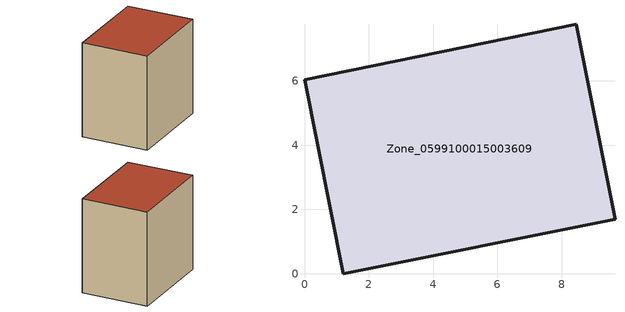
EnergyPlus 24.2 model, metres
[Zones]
Zone_0599100015003609
 floor ground (C_G): 0,6.04 8.45,7.76 9.65,1.69 1.2,0 z0.87
 wall outside (C_F): 8.45,7.76 0,6.04 1.2,0 9.65,1.69 8.45,7.76 z0.87:9.55
 roof outside (C_R): 1.2,0 9.65,1.69 8.45,7.76 0,6.04 z9.55
[BUILDING]
Pand.0599100015003609: North Axis=0; Terrain=City; Loads Convergence Tolerance Value=0.04; Temperature Convergence Tolerance Value=0.4; Solar Distribution=FullExterior; Maximum Number of Warmup Days=25; Minimum Number of Warmup Days=1
[Site:Location]
Rotterdam.The.Hague.AP_ZH_NLD Design_Conditions: Latitude=51.96; Longitude=4.45; Time Zone=1; Elevation=-4.5
[SITE:GROUNDTEMPERATURE:BUILDINGSURFACE]
18, 18, 18, 18, 18, 18, 18, 18, 18, 18, 18, 18
[MATERIAL] Thermal Absorptance=0.9; Solar Absorptance=0.7; Visible Absorptance=0.7
Name | Roughness | Thickness | Conductivity | Density | Specific Heat
G.TI.1965-1974 | MediumSmooth | 0.15 | 0.882353 | 540 | 1210
F.TI.1965-1974 | Rough | 0.3 | 0.697674 | 1920 | 840
R.TI.1965-1974 | MediumRough | 0.2 | 0.232558 | 1500 | 1000
[CONSTRUCTION]
C_G: G.TI.1965-1974
C_F: F.TI.1965-1974
C_R: R.TI.1965-1974
[ZONE]
Zone_0599100015003609: Type=1; Multiplier=1; Ceiling Height=Autocalculate; Volume=Autocalculate; Floor Area=autocalculate; Part of Total Floor Area=Yes
[ZONEINFILTRATION:DESIGNFLOWRATE]
Infil_Zone_0599100015003609: Zone or ZoneList or Space or SpaceList=Zone_0599100015003609; Schedule=AlwaysOn; Design Flow Rate Calculation Method=Flow/Area; Flow Rate per Floor Area=0.003; Constant Term Coefficient=1; Temperature Term Coefficient=0; Velocity Term Coefficient=0; Velocity Squared Term Coefficient=0
[HVACTEMPLATE:ZONE:IDEALLOADSAIRSYSTEM]
Zone_0599100015003609: Maximum Heating Supply Air Temperature=50; Minimum Cooling Supply Air Temperature=13; Maximum Heating Supply Air Humidity Ratio=0.0156; Minimum Cooling Supply Air Humidity Ratio=0.0077; Heating Limit=NoLimit; Cooling Limit=NoLimit; Dehumidification Control Type=ConstantSensibleHeatRatio; Cooling Sensible Heat Ratio=0.7; Dehumidification Setpoint=60; Humidification Control Type=None; Humidification Setpoint=30; Outdoor Air Method=None; Outdoor Air Flow Rate per Person=0.00944; Outdoor Air Flow Rate per Zone Floor Area=0; Outdoor Air Flow Rate per Zone=0; Demand Controlled Ventilation Type=None; Outdoor Air Economizer Type=NoEconomizer; Heat Recovery Type=None; Sensible Heat Recovery Effectiveness=0.7; Latent Heat Recovery Effectiveness=0.65
[ZONECONTROL:THERMOSTAT]
ThermostatControl_Zone_0599100015003609: Zone or ZoneList=Zone_0599100015003609; Control Type Schedule=DualSetpointControlType; Control 1=Thermostat_Zone_0599100015003609; Temperature Difference Between Cutout And Setpoint=0
[THERMOSTATSETPOINT:DUALSETPOINT]
Thermostat_Zone_0599100015003609: Heating Setpoint Temperature Schedule=HeatingSetpoint_Zone_0599100015003609; Cooling Setpoint Temperature Schedule=CoolingSetpoint_Zone_0599100015003609
[SCHEDULE:COMPACT]
HeatingSetpoint_Zone_0599100015003609: Through: 12/31, For: AllDays, Until: 24:00, 21
CoolingSetpoint_Zone_0599100015003609: Through: 12/31, For: AllDays, Until: 24:00, 24
DualSetpointControlType: Through: 12/31, For: AllDays, Until: 24:00, 4
AlwaysOn: Through: 12/31, For: AllDays, Until: 24:00, 1
